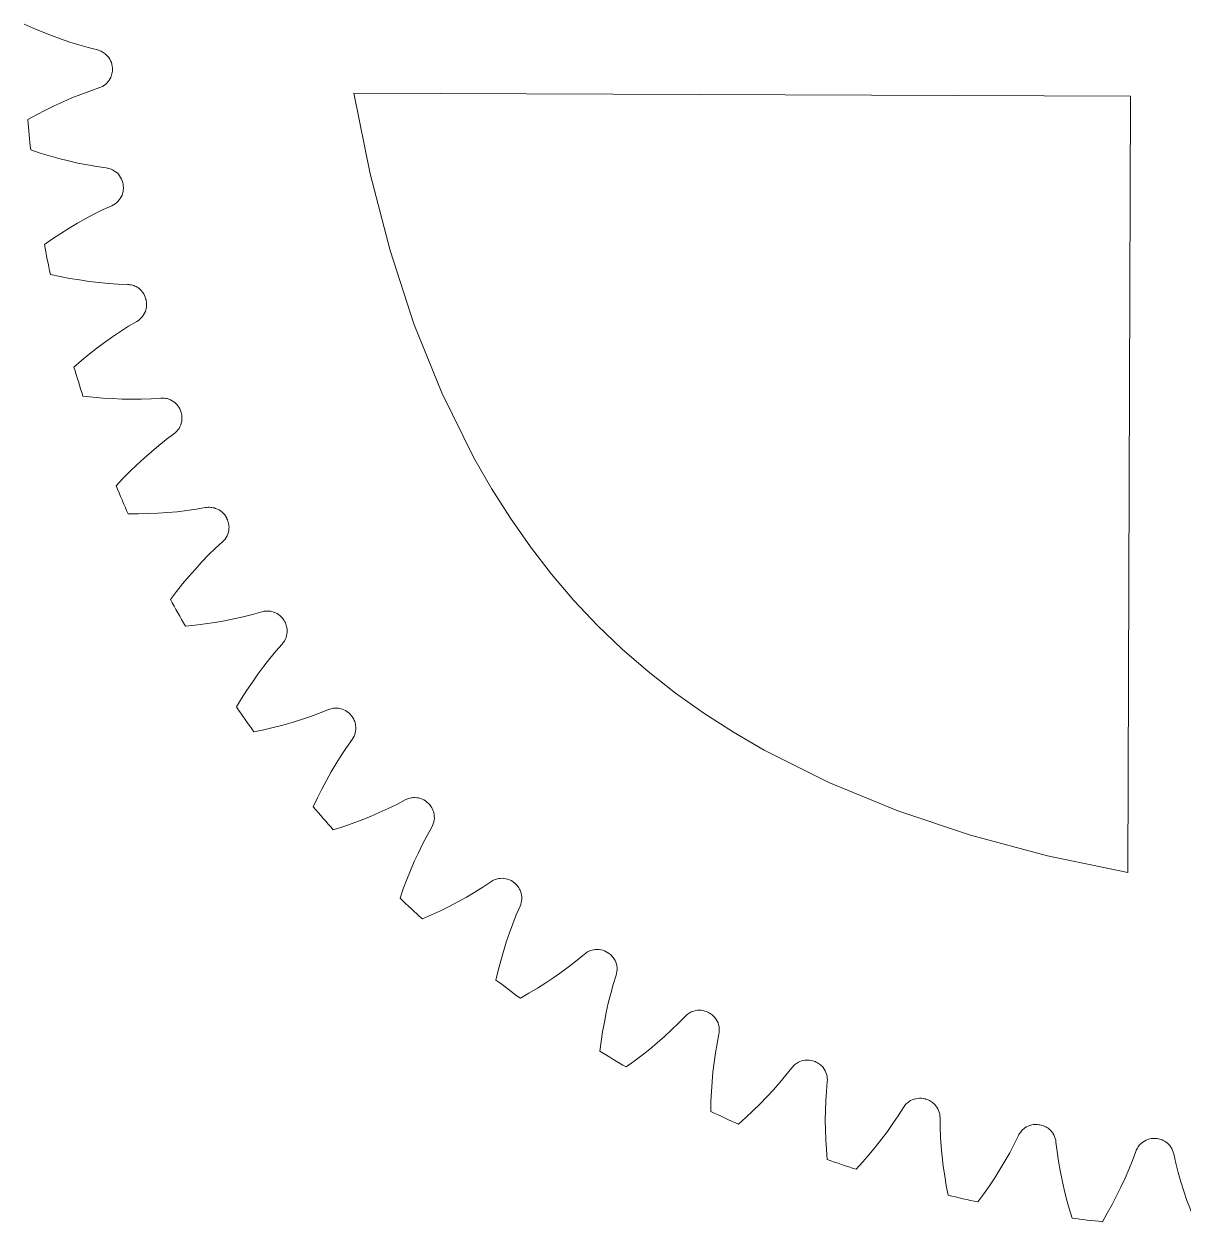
# Model space of a CAD drawing. Extents: x -180 to 228, y -304 to -8.
# Drawn here: x -166.68 to -118.98, y -165.7 to -116.17 of the extents above; entities that cross this region are included whole.
import ezdxf

# ---------------------------------------------------------------- set-up
doc = ezdxf.new("R2010")
doc.units = 0
doc.header["$MEASUREMENT"] = 0
doc.layers.add('Layer 1', color=7, linetype='Continuous')

# ---------------------------------------------------------------- blocks, each defined once
blk = doc.blocks.new('block 749')
at = {"layer": 'Layer 1', "color": 7, "lineweight": 9, "true_color": 0xffffff}
blk.add_open_spline([(-128.679, -164.354), (-128.272, -164.451), (-127.864, -164.544), (-127.455, -164.631)], degree=3, dxfattribs=at)
blk = doc.blocks.new('block 750')
at = {"layer": 'Layer 1', "color": 7, "lineweight": 9, "true_color": 0xffffff}
blk.add_open_spline([(-123.581, -165.295), (-123.166, -165.35), (-122.75, -165.399), (-122.334, -165.442)], degree=3, dxfattribs=at)
blk = doc.blocks.new('block 929')
at = {"layer": 'Layer 1', "color": 7, "lineweight": 9, "true_color": 0xffffff}
blk.add_lwpolyline([(-163.668, -117.238), (-164.049, -117.142), (-164.428, -117.034), (-164.807, -116.915), (-165.185, -116.786), (-165.562, -116.646), (-165.937, -116.498), (-166.311, -116.34), (-166.684, -116.174)], dxfattribs=at)
blk = doc.blocks.new('block 930')
at = {"layer": 'Layer 1', "color": 7, "lineweight": 9, "true_color": 0xffffff}
blk.add_open_spline([(-163.052, -117.984), (-163.056, -117.88), (-163.08, -117.778), (-163.124, -117.684), (-163.167, -117.589), (-163.228, -117.504), (-163.304, -117.433), (-163.355, -117.385), (-163.412, -117.344), (-163.473, -117.311), (-163.535, -117.278), (-163.6, -117.254), (-163.668, -117.238)], degree=3, knots=[0, 0, 0, 0, 1, 1, 1, 2, 2, 2, 3, 3, 3, 4, 4, 4, 4], dxfattribs=at)
blk = doc.blocks.new('block 931')
at = {"layer": 'Layer 1', "color": 7, "lineweight": 9, "true_color": 0xffffff}
blk.add_open_spline([(-163.052, -117.984), (-163.052, -117.993), (-163.051, -118.002), (-163.051, -118.01)], degree=3, dxfattribs=at)
blk = doc.blocks.new('block 932')
at = {"layer": 'Layer 1', "color": 7, "lineweight": 9, "true_color": 0xffffff}
blk.add_open_spline([(-163.606, -118.803), (-163.507, -118.772), (-163.415, -118.721), (-163.335, -118.654), (-163.256, -118.587), (-163.19, -118.505), (-163.142, -118.413), (-163.109, -118.351), (-163.085, -118.286), (-163.07, -118.218), (-163.055, -118.15), (-163.048, -118.08), (-163.051, -118.01)], degree=3, knots=[0, 0, 0, 0, 1, 1, 1, 2, 2, 2, 3, 3, 3, 4, 4, 4, 4], dxfattribs=at)
blk = doc.blocks.new('block 933')
at = {"layer": 'Layer 1', "color": 7, "lineweight": 9, "true_color": 0xffffff}
blk.add_lwpolyline([(-163.606, -118.803), (-163.978, -118.929), (-164.348, -119.066), (-164.716, -119.215), (-165.082, -119.374), (-165.447, -119.543), (-165.809, -119.72), (-166.17, -119.907), (-166.528, -120.102)], dxfattribs=at)
blk = doc.blocks.new('block 934')
at = {"layer": 'Layer 1', "color": 7, "lineweight": 9, "true_color": 0xffffff}
blk.add_open_spline([(-166.528, -120.102), (-166.495, -120.519), (-166.457, -120.936), (-166.413, -121.352)], degree=3, dxfattribs=at)
blk = doc.blocks.new('block 935')
at = {"layer": 'Layer 1', "color": 7, "lineweight": 9, "true_color": 0xffffff}
blk.add_lwpolyline([(-163.302, -122.094), (-163.691, -122.039), (-164.08, -121.971), (-164.469, -121.892), (-164.858, -121.803), (-165.248, -121.704), (-165.637, -121.596), (-166.025, -121.478), (-166.413, -121.352)], dxfattribs=at)
blk = doc.blocks.new('block 936')
at = {"layer": 'Layer 1', "color": 7, "lineweight": 9, "true_color": 0xffffff}
blk.add_open_spline([(-162.612, -122.772), (-162.627, -122.669), (-162.662, -122.57), (-162.715, -122.481), (-162.768, -122.391), (-162.838, -122.313), (-162.921, -122.25), (-162.976, -122.208), (-163.037, -122.173), (-163.101, -122.147), (-163.166, -122.121), (-163.233, -122.103), (-163.302, -122.094)], degree=3, knots=[0, 0, 0, 0, 1, 1, 1, 2, 2, 2, 3, 3, 3, 4, 4, 4, 4], dxfattribs=at)
blk = doc.blocks.new('block 937')
at = {"layer": 'Layer 1', "color": 7, "lineweight": 9, "true_color": 0xffffff}
blk.add_open_spline([(-162.612, -122.772), (-162.611, -122.781), (-162.61, -122.79), (-162.608, -122.798)], degree=3, dxfattribs=at)
blk = doc.blocks.new('block 938')
at = {"layer": 'Layer 1', "color": 7, "lineweight": 9, "true_color": 0xffffff}
blk.add_open_spline([(-163.077, -123.645), (-162.982, -123.603), (-162.896, -123.543), (-162.824, -123.468), (-162.751, -123.393), (-162.695, -123.305), (-162.656, -123.208), (-162.631, -123.143), (-162.613, -123.076), (-162.605, -123.006), (-162.597, -122.937), (-162.598, -122.867), (-162.608, -122.798)], degree=3, knots=[0, 0, 0, 0, 1, 1, 1, 2, 2, 2, 3, 3, 3, 4, 4, 4, 4], dxfattribs=at)
blk = doc.blocks.new('block 939')
at = {"layer": 'Layer 1', "color": 7, "lineweight": 9, "true_color": 0xffffff}
blk.add_lwpolyline([(-163.077, -123.645), (-163.434, -123.809), (-163.788, -123.984), (-164.138, -124.17), (-164.486, -124.367), (-164.831, -124.572), (-165.173, -124.787), (-165.512, -125.01), (-165.848, -125.242)], dxfattribs=at)
blk = doc.blocks.new('block 940')
at = {"layer": 'Layer 1', "color": 7, "lineweight": 9, "true_color": 0xffffff}
blk.add_open_spline([(-165.848, -125.242), (-165.772, -125.653), (-165.69, -126.064), (-165.603, -126.473)], degree=3, dxfattribs=at)
blk = doc.blocks.new('block 941')
at = {"layer": 'Layer 1', "color": 7, "lineweight": 9, "true_color": 0xffffff}
blk.add_lwpolyline([(-162.431, -126.886), (-162.824, -126.872), (-163.218, -126.845), (-163.613, -126.807), (-164.009, -126.759), (-164.407, -126.701), (-164.805, -126.634), (-165.204, -126.558), (-165.603, -126.473)], dxfattribs=at)
blk = doc.blocks.new('block 942')
at = {"layer": 'Layer 1', "color": 7, "lineweight": 9, "true_color": 0xffffff}
blk.add_open_spline([(-161.674, -127.488), (-161.7, -127.388), (-161.745, -127.293), (-161.807, -127.209), (-161.869, -127.126), (-161.946, -127.055), (-162.035, -127.001), (-162.095, -126.965), (-162.159, -126.937), (-162.226, -126.918), (-162.293, -126.898), (-162.362, -126.888), (-162.431, -126.886)], degree=3, knots=[0, 0, 0, 0, 1, 1, 1, 2, 2, 2, 3, 3, 3, 4, 4, 4, 4], dxfattribs=at)
blk = doc.blocks.new('block 943')
at = {"layer": 'Layer 1', "color": 7, "lineweight": 9, "true_color": 0xffffff}
blk.add_open_spline([(-161.674, -127.488), (-161.672, -127.497), (-161.67, -127.505), (-161.667, -127.514)], degree=3, dxfattribs=at)
blk = doc.blocks.new('block 944')
at = {"layer": 'Layer 1', "color": 7, "lineweight": 9, "true_color": 0xffffff}
blk.add_open_spline([(-162.045, -128.405), (-161.955, -128.353), (-161.876, -128.284), (-161.812, -128.202), (-161.748, -128.12), (-161.7, -128.026), (-161.672, -127.926), (-161.654, -127.859), (-161.644, -127.79), (-161.643, -127.72), (-161.642, -127.651), (-161.65, -127.581), (-161.667, -127.514)], degree=3, knots=[0, 0, 0, 0, 1, 1, 1, 2, 2, 2, 3, 3, 3, 4, 4, 4, 4], dxfattribs=at)
blk = doc.blocks.new('block 945')
at = {"layer": 'Layer 1', "color": 7, "lineweight": 9, "true_color": 0xffffff}
blk.add_lwpolyline([(-162.045, -128.405), (-162.383, -128.605), (-162.716, -128.816), (-163.046, -129.038), (-163.371, -129.27), (-163.692, -129.511), (-164.01, -129.76), (-164.324, -130.017), (-164.634, -130.283)], dxfattribs=at)
blk = doc.blocks.new('block 946')
at = {"layer": 'Layer 1', "color": 7, "lineweight": 9, "true_color": 0xffffff}
blk.add_open_spline([(-164.634, -130.283), (-164.515, -130.684), (-164.391, -131.083), (-164.262, -131.481)], degree=3, dxfattribs=at)
blk = doc.blocks.new('block 947')
at = {"layer": 'Layer 1', "color": 7, "lineweight": 9, "true_color": 0xffffff}
blk.add_lwpolyline([(-161.064, -131.561), (-161.456, -131.587), (-161.851, -131.602), (-162.248, -131.606), (-162.647, -131.6), (-163.048, -131.583), (-163.451, -131.558), (-163.856, -131.524), (-164.262, -131.481)], dxfattribs=at)
blk = doc.blocks.new('block 948')
at = {"layer": 'Layer 1', "color": 7, "lineweight": 9, "true_color": 0xffffff}
blk.add_open_spline([(-160.248, -132.08), (-160.284, -131.983), (-160.339, -131.893), (-160.409, -131.817), (-160.48, -131.74), (-160.564, -131.678), (-160.658, -131.634), (-160.721, -131.604), (-160.788, -131.583), (-160.857, -131.571), (-160.925, -131.558), (-160.995, -131.555), (-161.064, -131.561)], degree=3, knots=[0, 0, 0, 0, 1, 1, 1, 2, 2, 2, 3, 3, 3, 4, 4, 4, 4], dxfattribs=at)
blk = doc.blocks.new('block 949')
at = {"layer": 'Layer 1', "color": 7, "lineweight": 9, "true_color": 0xffffff}
blk.add_open_spline([(-160.248, -132.08), (-160.245, -132.089), (-160.242, -132.097), (-160.239, -132.105)], degree=3, dxfattribs=at)
blk = doc.blocks.new('block 950')
at = {"layer": 'Layer 1', "color": 7, "lineweight": 9, "true_color": 0xffffff}
blk.add_open_spline([(-160.522, -133.03), (-160.437, -132.97), (-160.366, -132.893), (-160.31, -132.805), (-160.255, -132.716), (-160.218, -132.618), (-160.201, -132.516), (-160.189, -132.447), (-160.186, -132.377), (-160.193, -132.308), (-160.199, -132.239), (-160.215, -132.17), (-160.239, -132.105)], degree=3, knots=[0, 0, 0, 0, 1, 1, 1, 2, 2, 2, 3, 3, 3, 4, 4, 4, 4], dxfattribs=at)
blk = doc.blocks.new('block 951')
at = {"layer": 'Layer 1', "color": 7, "lineweight": 9, "true_color": 0xffffff}
blk.add_lwpolyline([(-160.522, -133.03), (-160.837, -133.265), (-161.146, -133.51), (-161.45, -133.765), (-161.75, -134.03), (-162.044, -134.303), (-162.334, -134.584), (-162.619, -134.872), (-162.9, -135.169)], dxfattribs=at)
blk = doc.blocks.new('block 952')
at = {"layer": 'Layer 1', "color": 7, "lineweight": 9, "true_color": 0xffffff}
blk.add_open_spline([(-162.9, -135.169), (-162.74, -135.555), (-162.574, -135.94), (-162.404, -136.322)], degree=3, dxfattribs=at)
blk = doc.blocks.new('block 953')
at = {"layer": 'Layer 1', "color": 7, "lineweight": 9, "true_color": 0xffffff}
blk.add_lwpolyline([(-159.216, -136.067), (-159.603, -136.134), (-159.994, -136.19), (-160.388, -136.235), (-160.786, -136.271), (-161.187, -136.297), (-161.59, -136.314), (-161.996, -136.322), (-162.404, -136.322)], dxfattribs=at)
blk = doc.blocks.new('block 954')
at = {"layer": 'Layer 1', "color": 7, "lineweight": 9, "true_color": 0xffffff}
blk.add_open_spline([(-158.35, -136.498), (-158.396, -136.405), (-158.46, -136.322), (-158.538, -136.253), (-158.616, -136.184), (-158.706, -136.131), (-158.805, -136.097), (-158.871, -136.074), (-158.939, -136.06), (-159.008, -136.055), (-159.078, -136.05), (-159.148, -136.054), (-159.216, -136.067)], degree=3, knots=[0, 0, 0, 0, 1, 1, 1, 2, 2, 2, 3, 3, 3, 4, 4, 4, 4], dxfattribs=at)
blk = doc.blocks.new('block 955')
at = {"layer": 'Layer 1', "color": 7, "lineweight": 9, "true_color": 0xffffff}
blk.add_open_spline([(-158.35, -136.498), (-158.346, -136.506), (-158.342, -136.514), (-158.338, -136.522)], degree=3, dxfattribs=at)
blk = doc.blocks.new('block 956')
at = {"layer": 'Layer 1', "color": 7, "lineweight": 9, "true_color": 0xffffff}
blk.add_open_spline([(-158.523, -137.472), (-158.445, -137.402), (-158.382, -137.319), (-158.336, -137.225), (-158.291, -137.132), (-158.264, -137.03), (-158.257, -136.926), (-158.253, -136.857), (-158.258, -136.787), (-158.271, -136.719), (-158.285, -136.65), (-158.308, -136.584), (-158.338, -136.522)], degree=3, knots=[0, 0, 0, 0, 1, 1, 1, 2, 2, 2, 3, 3, 3, 4, 4, 4, 4], dxfattribs=at)
blk = doc.blocks.new('block 957')
at = {"layer": 'Layer 1', "color": 7, "lineweight": 9, "true_color": 0xffffff}
blk.add_lwpolyline([(-158.523, -137.472), (-158.811, -137.738), (-159.094, -138.014), (-159.369, -138.3), (-159.64, -138.594), (-159.904, -138.896), (-160.163, -139.206), (-160.416, -139.523), (-160.665, -139.847)], dxfattribs=at)
blk = doc.blocks.new('block 958')
at = {"layer": 'Layer 1', "color": 7, "lineweight": 9, "true_color": 0xffffff}
blk.add_open_spline([(-160.665, -139.847), (-160.465, -140.214), (-160.26, -140.58), (-160.051, -140.942)], degree=3, dxfattribs=at)
blk = doc.blocks.new('block 959')
at = {"layer": 'Layer 1', "color": 7, "lineweight": 9, "true_color": 0xffffff}
blk.add_lwpolyline([(-156.907, -140.355), (-157.285, -140.462), (-157.667, -140.559), (-158.055, -140.645), (-158.447, -140.722), (-158.843, -140.79), (-159.242, -140.849), (-159.645, -140.899), (-160.051, -140.942)], dxfattribs=at)
blk = doc.blocks.new('block 960')
at = {"layer": 'Layer 1', "color": 7, "lineweight": 9, "true_color": 0xffffff}
blk.add_open_spline([(-156, -140.694), (-156.056, -140.606), (-156.128, -140.529), (-156.213, -140.469), (-156.298, -140.409), (-156.393, -140.365), (-156.495, -140.342), (-156.563, -140.326), (-156.632, -140.319), (-156.702, -140.321), (-156.771, -140.324), (-156.84, -140.335), (-156.907, -140.355)], degree=3, knots=[0, 0, 0, 0, 1, 1, 1, 2, 2, 2, 3, 3, 3, 4, 4, 4, 4], dxfattribs=at)
blk = doc.blocks.new('block 961')
at = {"layer": 'Layer 1', "color": 7, "lineweight": 9, "true_color": 0xffffff}
blk.add_open_spline([(-156, -140.694), (-155.996, -140.701), (-155.991, -140.708), (-155.986, -140.716)], degree=3, dxfattribs=at)
blk = doc.blocks.new('block 962')
at = {"layer": 'Layer 1', "color": 7, "lineweight": 9, "true_color": 0xffffff}
blk.add_open_spline([(-156.071, -141.68), (-156.001, -141.603), (-155.946, -141.513), (-155.911, -141.415), (-155.875, -141.317), (-155.859, -141.213), (-155.864, -141.11), (-155.867, -141.04), (-155.878, -140.971), (-155.899, -140.905), (-155.92, -140.838), (-155.949, -140.775), (-155.986, -140.716)], degree=3, knots=[0, 0, 0, 0, 1, 1, 1, 2, 2, 2, 3, 3, 3, 4, 4, 4, 4], dxfattribs=at)
blk = doc.blocks.new('block 963')
at = {"layer": 'Layer 1', "color": 7, "lineweight": 9, "true_color": 0xffffff}
blk.add_lwpolyline([(-156.071, -141.68), (-156.33, -141.975), (-156.582, -142.279), (-156.826, -142.592), (-157.064, -142.912), (-157.295, -143.24), (-157.52, -143.576), (-157.739, -143.918), (-157.952, -144.266)], dxfattribs=at)
blk = doc.blocks.new('block 964')
at = {"layer": 'Layer 1', "color": 7, "lineweight": 9, "true_color": 0xffffff}
blk.add_open_spline([(-157.952, -144.266), (-157.715, -144.61), (-157.473, -144.952), (-157.228, -145.291)], degree=3, dxfattribs=at)
blk = doc.blocks.new('block 965')
at = {"layer": 'Layer 1', "color": 7, "lineweight": 9, "true_color": 0xffffff}
blk.add_lwpolyline([(-154.162, -144.378), (-154.527, -144.525), (-154.897, -144.66), (-155.274, -144.787), (-155.655, -144.904), (-156.042, -145.013), (-156.433, -145.113), (-156.828, -145.206), (-157.228, -145.291)], dxfattribs=at)
blk = doc.blocks.new('block 966')
at = {"layer": 'Layer 1', "color": 7, "lineweight": 9, "true_color": 0xffffff}
blk.add_open_spline([(-153.225, -144.62), (-153.29, -144.539), (-153.369, -144.47), (-153.46, -144.419), (-153.551, -144.368), (-153.65, -144.335), (-153.754, -144.322), (-153.823, -144.313), (-153.893, -144.314), (-153.962, -144.323), (-154.031, -144.333), (-154.098, -144.351), (-154.162, -144.378)], degree=3, knots=[0, 0, 0, 0, 1, 1, 1, 2, 2, 2, 3, 3, 3, 4, 4, 4, 4], dxfattribs=at)
blk = doc.blocks.new('block 967')
at = {"layer": 'Layer 1', "color": 7, "lineweight": 9, "true_color": 0xffffff}
blk.add_open_spline([(-153.225, -144.62), (-153.22, -144.627), (-153.215, -144.634), (-153.209, -144.641)], degree=3, dxfattribs=at)
blk = doc.blocks.new('block 968')
at = {"layer": 'Layer 1', "color": 7, "lineweight": 9, "true_color": 0xffffff}
blk.add_open_spline([(-153.192, -145.608), (-153.13, -145.524), (-153.086, -145.429), (-153.061, -145.328), (-153.036, -145.227), (-153.031, -145.123), (-153.046, -145.02), (-153.056, -144.951), (-153.075, -144.883), (-153.103, -144.82), (-153.13, -144.756), (-153.166, -144.696), (-153.209, -144.641)], degree=3, knots=[0, 0, 0, 0, 1, 1, 1, 2, 2, 2, 3, 3, 3, 4, 4, 4, 4], dxfattribs=at)
blk = doc.blocks.new('block 969')
at = {"layer": 'Layer 1', "color": 7, "lineweight": 9, "true_color": 0xffffff}
blk.add_lwpolyline([(-153.192, -145.608), (-153.419, -145.929), (-153.638, -146.257), (-153.848, -146.594), (-154.051, -146.938), (-154.247, -147.289), (-154.436, -147.645), (-154.618, -148.008), (-154.793, -148.377)], dxfattribs=at)
blk = doc.blocks.new('block 970')
at = {"layer": 'Layer 1', "color": 7, "lineweight": 9, "true_color": 0xffffff}
blk.add_open_spline([(-154.793, -148.377), (-154.521, -148.695), (-154.245, -149.009), (-153.965, -149.32)], degree=3, dxfattribs=at)
blk = doc.blocks.new('block 971')
at = {"layer": 'Layer 1', "color": 7, "lineweight": 9, "true_color": 0xffffff}
blk.add_lwpolyline([(-151.012, -148.093), (-151.359, -148.276), (-151.714, -148.45), (-152.075, -148.615), (-152.442, -148.772), (-152.815, -148.92), (-153.193, -149.061), (-153.577, -149.194), (-153.965, -149.32)], dxfattribs=at)
blk = doc.blocks.new('block 972')
at = {"layer": 'Layer 1', "color": 7, "lineweight": 9, "true_color": 0xffffff}
blk.add_open_spline([(-150.055, -148.235), (-150.128, -148.161), (-150.214, -148.101), (-150.309, -148.06), (-150.405, -148.018), (-150.508, -147.996), (-150.612, -147.994), (-150.681, -147.993), (-150.751, -148), (-150.818, -148.017), (-150.886, -148.034), (-150.951, -148.059), (-151.012, -148.093)], degree=3, knots=[0, 0, 0, 0, 1, 1, 1, 2, 2, 2, 3, 3, 3, 4, 4, 4, 4], dxfattribs=at)
blk = doc.blocks.new('block 973')
at = {"layer": 'Layer 1', "color": 7, "lineweight": 9, "true_color": 0xffffff}
blk.add_open_spline([(-150.055, -148.235), (-150.049, -148.242), (-150.043, -148.248), (-150.037, -148.254)], degree=3, dxfattribs=at)
blk = doc.blocks.new('block 974')
at = {"layer": 'Layer 1', "color": 7, "lineweight": 9, "true_color": 0xffffff}
blk.add_open_spline([(-149.919, -149.215), (-149.866, -149.125), (-149.832, -149.025), (-149.817, -148.922), (-149.803, -148.819), (-149.809, -148.715), (-149.835, -148.614), (-149.852, -148.546), (-149.878, -148.481), (-149.912, -148.421), (-149.946, -148.36), (-149.988, -148.304), (-150.037, -148.254)], degree=3, knots=[0, 0, 0, 0, 1, 1, 1, 2, 2, 2, 3, 3, 3, 4, 4, 4, 4], dxfattribs=at)
blk = doc.blocks.new('block 975')
at = {"layer": 'Layer 1', "color": 7, "lineweight": 9, "true_color": 0xffffff}
blk.add_lwpolyline([(-149.919, -149.215), (-150.111, -149.557), (-150.294, -149.907), (-150.468, -150.264), (-150.634, -150.627), (-150.792, -150.996), (-150.942, -151.371), (-151.086, -151.75), (-151.221, -152.135)], dxfattribs=at)
blk = doc.blocks.new('block 976')
at = {"layer": 'Layer 1', "color": 7, "lineweight": 9, "true_color": 0xffffff}
blk.add_open_spline([(-151.221, -152.135), (-150.918, -152.423), (-150.61, -152.707), (-150.299, -152.987)], degree=3, dxfattribs=at)
blk = doc.blocks.new('block 977')
at = {"layer": 'Layer 1', "color": 7, "lineweight": 9, "true_color": 0xffffff}
blk.add_lwpolyline([(-147.491, -151.457), (-147.817, -151.676), (-148.151, -151.886), (-148.493, -152.088), (-148.842, -152.282), (-149.197, -152.469), (-149.559, -152.649), (-149.926, -152.821), (-150.299, -152.987)], dxfattribs=at)
blk = doc.blocks.new('block 978')
at = {"layer": 'Layer 1', "color": 7, "lineweight": 9, "true_color": 0xffffff}
blk.add_open_spline([(-146.524, -151.499), (-146.604, -151.433), (-146.696, -151.382), (-146.795, -151.351), (-146.895, -151.32), (-146.999, -151.309), (-147.103, -151.317), (-147.172, -151.323), (-147.24, -151.338), (-147.306, -151.362), (-147.371, -151.386), (-147.434, -151.418), (-147.491, -151.457)], degree=3, knots=[0, 0, 0, 0, 1, 1, 1, 2, 2, 2, 3, 3, 3, 4, 4, 4, 4], dxfattribs=at)
blk = doc.blocks.new('block 979')
at = {"layer": 'Layer 1', "color": 7, "lineweight": 9, "true_color": 0xffffff}
blk.add_open_spline([(-146.524, -151.499), (-146.517, -151.505), (-146.511, -151.51), (-146.504, -151.516)], degree=3, dxfattribs=at)
blk = doc.blocks.new('block 980')
at = {"layer": 'Layer 1', "color": 7, "lineweight": 9, "true_color": 0xffffff}
blk.add_open_spline([(-146.286, -152.459), (-146.243, -152.364), (-146.219, -152.262), (-146.216, -152.158), (-146.212, -152.054), (-146.229, -151.95), (-146.265, -151.853), (-146.29, -151.787), (-146.322, -151.725), (-146.363, -151.669), (-146.403, -151.612), (-146.45, -151.561), (-146.504, -151.516)], degree=3, knots=[0, 0, 0, 0, 1, 1, 1, 2, 2, 2, 3, 3, 3, 4, 4, 4, 4], dxfattribs=at)
blk = doc.blocks.new('block 981')
at = {"layer": 'Layer 1', "color": 7, "lineweight": 9, "true_color": 0xffffff}
blk.add_lwpolyline([(-146.286, -152.459), (-146.441, -152.819), (-146.587, -153.186), (-146.723, -153.559), (-146.85, -153.938), (-146.968, -154.322), (-147.079, -154.71), (-147.182, -155.103), (-147.277, -155.5)], dxfattribs=at)
blk = doc.blocks.new('block 982')
at = {"layer": 'Layer 1', "color": 7, "lineweight": 9, "true_color": 0xffffff}
blk.add_open_spline([(-147.277, -155.5), (-146.944, -155.754), (-146.609, -156.005), (-146.27, -156.251)], degree=3, dxfattribs=at)
blk = doc.blocks.new('block 983')
at = {"layer": 'Layer 1', "color": 7, "lineweight": 9, "true_color": 0xffffff}
blk.add_lwpolyline([(-143.637, -154.436), (-143.938, -154.687), (-144.249, -154.931), (-144.568, -155.168), (-144.895, -155.397), (-145.229, -155.62), (-145.57, -155.836), (-145.917, -156.047), (-146.27, -156.251)], dxfattribs=at)
blk = doc.blocks.new('block 984')
at = {"layer": 'Layer 1', "color": 7, "lineweight": 9, "true_color": 0xffffff}
blk.add_open_spline([(-142.671, -154.376), (-142.758, -154.318), (-142.855, -154.278), (-142.957, -154.257), (-143.059, -154.237), (-143.164, -154.236), (-143.266, -154.256), (-143.334, -154.269), (-143.401, -154.291), (-143.463, -154.321), (-143.526, -154.352), (-143.584, -154.39), (-143.637, -154.436)], degree=3, knots=[0, 0, 0, 0, 1, 1, 1, 2, 2, 2, 3, 3, 3, 4, 4, 4, 4], dxfattribs=at)
blk = doc.blocks.new('block 985')
at = {"layer": 'Layer 1', "color": 7, "lineweight": 9, "true_color": 0xffffff}
blk.add_open_spline([(-142.671, -154.376), (-142.664, -154.381), (-142.657, -154.386), (-142.649, -154.391)], degree=3, dxfattribs=at)
blk = doc.blocks.new('block 986')
at = {"layer": 'Layer 1', "color": 7, "lineweight": 9, "true_color": 0xffffff}
blk.add_open_spline([(-142.334, -155.306), (-142.302, -155.207), (-142.289, -155.103), (-142.296, -154.999), (-142.303, -154.895), (-142.331, -154.794), (-142.377, -154.701), (-142.408, -154.638), (-142.447, -154.58), (-142.493, -154.528), (-142.539, -154.475), (-142.592, -154.429), (-142.649, -154.391)], degree=3, knots=[0, 0, 0, 0, 1, 1, 1, 2, 2, 2, 3, 3, 3, 4, 4, 4, 4], dxfattribs=at)
blk = doc.blocks.new('block 987')
at = {"layer": 'Layer 1', "color": 7, "lineweight": 9, "true_color": 0xffffff}
blk.add_lwpolyline([(-142.334, -155.306), (-142.451, -155.68), (-142.557, -156.061), (-142.654, -156.446), (-142.74, -156.836), (-142.818, -157.23), (-142.888, -157.627), (-142.949, -158.029), (-143.001, -158.433)], dxfattribs=at)
blk = doc.blocks.new('block 988')
at = {"layer": 'Layer 1', "color": 7, "lineweight": 9, "true_color": 0xffffff}
blk.add_open_spline([(-143.001, -158.433), (-142.645, -158.652), (-142.285, -158.866), (-141.922, -159.075)], degree=3, dxfattribs=at)
blk = doc.blocks.new('block 989')
at = {"layer": 'Layer 1', "color": 7, "lineweight": 9, "true_color": 0xffffff}
blk.add_lwpolyline([(-139.493, -156.995), (-139.767, -157.276), (-140.05, -157.551), (-140.342, -157.82), (-140.643, -158.082), (-140.952, -158.339), (-141.269, -158.59), (-141.592, -158.835), (-141.922, -159.075)], dxfattribs=at)
blk = doc.blocks.new('block 990')
at = {"layer": 'Layer 1', "color": 7, "lineweight": 9, "true_color": 0xffffff}
blk.add_open_spline([(-138.539, -156.835), (-138.631, -156.786), (-138.732, -156.756), (-138.835, -156.746), (-138.939, -156.737), (-139.043, -156.747), (-139.143, -156.777), (-139.209, -156.797), (-139.273, -156.826), (-139.332, -156.863), (-139.392, -156.9), (-139.446, -156.944), (-139.493, -156.995)], degree=3, knots=[0, 0, 0, 0, 1, 1, 1, 2, 2, 2, 3, 3, 3, 4, 4, 4, 4], dxfattribs=at)
blk = doc.blocks.new('block 991')
at = {"layer": 'Layer 1', "color": 7, "lineweight": 9, "true_color": 0xffffff}
blk.add_open_spline([(-138.539, -156.835), (-138.531, -156.839), (-138.523, -156.843), (-138.516, -156.847)], degree=3, dxfattribs=at)
blk = doc.blocks.new('block 992')
at = {"layer": 'Layer 1', "color": 7, "lineweight": 9, "true_color": 0xffffff}
blk.add_open_spline([(-138.107, -157.724), (-138.085, -157.622), (-138.083, -157.517), (-138.101, -157.415), (-138.119, -157.312), (-138.157, -157.214), (-138.212, -157.126), (-138.25, -157.068), (-138.295, -157.014), (-138.346, -156.967), (-138.397, -156.92), (-138.454, -156.879), (-138.516, -156.847)], degree=3, knots=[0, 0, 0, 0, 1, 1, 1, 2, 2, 2, 3, 3, 3, 4, 4, 4, 4], dxfattribs=at)
blk = doc.blocks.new('block 993')
at = {"layer": 'Layer 1', "color": 7, "lineweight": 9, "true_color": 0xffffff}
blk.add_lwpolyline([(-138.107, -157.724), (-138.184, -158.109), (-138.25, -158.498), (-138.305, -158.891), (-138.351, -159.288), (-138.387, -159.688), (-138.414, -160.091), (-138.433, -160.496), (-138.443, -160.904)], dxfattribs=at)
blk = doc.blocks.new('block 994')
at = {"layer": 'Layer 1', "color": 7, "lineweight": 9, "true_color": 0xffffff}
blk.add_open_spline([(-138.443, -160.904), (-138.065, -161.084), (-137.685, -161.259), (-137.303, -161.429)], degree=3, dxfattribs=at)
blk = doc.blocks.new('block 995')
at = {"layer": 'Layer 1', "color": 7, "lineweight": 9, "true_color": 0xffffff}
blk.add_lwpolyline([(-135.105, -159.107), (-135.347, -159.415), (-135.6, -159.718), (-135.863, -160.016), (-136.135, -160.309), (-136.415, -160.596), (-136.704, -160.879), (-137, -161.156), (-137.303, -161.429)], dxfattribs=at)
blk = doc.blocks.new('block 996')
at = {"layer": 'Layer 1', "color": 7, "lineweight": 9, "true_color": 0xffffff}
blk.add_open_spline([(-134.172, -158.848), (-134.269, -158.809), (-134.372, -158.79), (-134.476, -158.791), (-134.58, -158.792), (-134.683, -158.813), (-134.779, -158.854), (-134.843, -158.881), (-134.903, -158.916), (-134.958, -158.959), (-135.013, -159.001), (-135.063, -159.051), (-135.105, -159.107)], degree=3, knots=[0, 0, 0, 0, 1, 1, 1, 2, 2, 2, 3, 3, 3, 4, 4, 4, 4], dxfattribs=at)
blk = doc.blocks.new('block 997')
at = {"layer": 'Layer 1', "color": 7, "lineweight": 9, "true_color": 0xffffff}
blk.add_open_spline([(-134.172, -158.848), (-134.164, -158.851), (-134.156, -158.854), (-134.148, -158.857)], degree=3, dxfattribs=at)
blk = doc.blocks.new('block 998')
at = {"layer": 'Layer 1', "color": 7, "lineweight": 9, "true_color": 0xffffff}
blk.add_open_spline([(-133.649, -159.687), (-133.638, -159.583), (-133.647, -159.479), (-133.676, -159.379), (-133.705, -159.279), (-133.753, -159.185), (-133.817, -159.104), (-133.86, -159.049), (-133.91, -159), (-133.966, -158.959), (-134.022, -158.917), (-134.083, -158.883), (-134.148, -158.857)], degree=3, knots=[0, 0, 0, 0, 1, 1, 1, 2, 2, 2, 3, 3, 3, 4, 4, 4, 4], dxfattribs=at)
blk = doc.blocks.new('block 999')
at = {"layer": 'Layer 1', "color": 7, "lineweight": 9, "true_color": 0xffffff}
blk.add_lwpolyline([(-133.649, -159.687), (-133.686, -160.078), (-133.711, -160.472), (-133.725, -160.868), (-133.729, -161.268), (-133.723, -161.669), (-133.708, -162.073), (-133.684, -162.478), (-133.652, -162.885)], dxfattribs=at)
blk = doc.blocks.new('block 1000')
at = {"layer": 'Layer 1', "color": 7, "lineweight": 9, "true_color": 0xffffff}
blk.add_open_spline([(-133.652, -162.885), (-133.257, -163.024), (-132.861, -163.159), (-132.463, -163.288)], degree=3, dxfattribs=at)
blk = doc.blocks.new('block 1001')
at = {"layer": 'Layer 1', "color": 7, "lineweight": 9, "true_color": 0xffffff}
blk.add_lwpolyline([(-130.519, -160.748), (-130.728, -161.081), (-130.948, -161.409), (-131.178, -161.732), (-131.418, -162.051), (-131.667, -162.366), (-131.924, -162.678), (-132.19, -162.985), (-132.463, -163.288)], dxfattribs=at)
blk = doc.blocks.new('block 1002')
at = {"layer": 'Layer 1', "color": 7, "lineweight": 9, "true_color": 0xffffff}
blk.add_open_spline([(-129.619, -160.393), (-129.719, -160.365), (-129.824, -160.357), (-129.927, -160.369), (-130.031, -160.38), (-130.131, -160.412), (-130.222, -160.463), (-130.283, -160.496), (-130.339, -160.538), (-130.389, -160.586), (-130.439, -160.634), (-130.483, -160.689), (-130.519, -160.748)], degree=3, knots=[0, 0, 0, 0, 1, 1, 1, 2, 2, 2, 3, 3, 3, 4, 4, 4, 4], dxfattribs=at)
blk = doc.blocks.new('block 1003')
at = {"layer": 'Layer 1', "color": 7, "lineweight": 9, "true_color": 0xffffff}
blk.add_open_spline([(-129.619, -160.393), (-129.611, -160.396), (-129.602, -160.398), (-129.594, -160.4)], degree=3, dxfattribs=at)
blk = doc.blocks.new('block 1004')
at = {"layer": 'Layer 1', "color": 7, "lineweight": 9, "true_color": 0xffffff}
blk.add_open_spline([(-129.011, -161.173), (-129.011, -161.069), (-129.031, -160.966), (-129.07, -160.869), (-129.109, -160.773), (-129.166, -160.685), (-129.239, -160.611), (-129.288, -160.561), (-129.343, -160.518), (-129.403, -160.482), (-129.463, -160.447), (-129.527, -160.419), (-129.594, -160.4)], degree=3, knots=[0, 0, 0, 0, 1, 1, 1, 2, 2, 2, 3, 3, 3, 4, 4, 4, 4], dxfattribs=at)
blk = doc.blocks.new('block 1005')
at = {"layer": 'Layer 1', "color": 7, "lineweight": 9, "true_color": 0xffffff}
blk.add_lwpolyline([(-129.011, -161.173), (-129.007, -161.566), (-128.99, -161.96), (-128.963, -162.356), (-128.925, -162.754), (-128.877, -163.152), (-128.82, -163.552), (-128.754, -163.953), (-128.679, -164.354)], dxfattribs=at)
blk = doc.blocks.new('block 1006')
at = {"layer": 'Layer 1', "color": 7, "lineweight": 9, "true_color": 0xffffff}
blk.add_lwpolyline([(-125.787, -161.902), (-125.96, -162.254), (-126.145, -162.603), (-126.34, -162.949), (-126.545, -163.291), (-126.76, -163.631), (-126.983, -163.967), (-127.215, -164.3), (-127.455, -164.631)], dxfattribs=at)
blk = doc.blocks.new('block 1007')
at = {"layer": 'Layer 1', "color": 7, "lineweight": 9, "true_color": 0xffffff}
blk.add_open_spline([(-124.929, -161.454), (-125.032, -161.437), (-125.137, -161.439), (-125.238, -161.462), (-125.34, -161.485), (-125.436, -161.527), (-125.521, -161.586), (-125.579, -161.626), (-125.63, -161.673), (-125.675, -161.727), (-125.72, -161.78), (-125.758, -161.839), (-125.787, -161.902)], degree=3, knots=[0, 0, 0, 0, 1, 1, 1, 2, 2, 2, 3, 3, 3, 4, 4, 4, 4], dxfattribs=at)
blk = doc.blocks.new('block 1008')
at = {"layer": 'Layer 1', "color": 7, "lineweight": 9, "true_color": 0xffffff}
blk.add_open_spline([(-124.929, -161.454), (-124.921, -161.456), (-124.912, -161.457), (-124.903, -161.459)], degree=3, dxfattribs=at)
blk = doc.blocks.new('block 1009')
at = {"layer": 'Layer 1', "color": 7, "lineweight": 9, "true_color": 0xffffff}
blk.add_open_spline([(-124.243, -162.166), (-124.254, -162.063), (-124.284, -161.962), (-124.333, -161.871), (-124.382, -161.779), (-124.449, -161.697), (-124.529, -161.631), (-124.582, -161.587), (-124.641, -161.549), (-124.705, -161.52), (-124.768, -161.491), (-124.835, -161.471), (-124.903, -161.459)], degree=3, knots=[0, 0, 0, 0, 1, 1, 1, 2, 2, 2, 3, 3, 3, 4, 4, 4, 4], dxfattribs=at)
blk = doc.blocks.new('block 1010')
at = {"layer": 'Layer 1', "color": 7, "lineweight": 9, "true_color": 0xffffff}
blk.add_lwpolyline([(-124.243, -162.166), (-124.198, -162.556), (-124.14, -162.947), (-124.071, -163.338), (-123.992, -163.729), (-123.903, -164.121), (-123.804, -164.512), (-123.697, -164.904), (-123.581, -165.295)], dxfattribs=at)
blk = doc.blocks.new('block 1011')
at = {"layer": 'Layer 1', "color": 7, "lineweight": 9, "true_color": 0xffffff}
blk.add_lwpolyline([(-120.961, -162.554), (-121.096, -162.923), (-121.243, -163.289), (-121.401, -163.653), (-121.569, -164.015), (-121.747, -164.375), (-121.934, -164.733), (-122.13, -165.089), (-122.334, -165.442)], dxfattribs=at)
blk = doc.blocks.new('block 1012')
at = {"layer": 'Layer 1', "color": 7, "lineweight": 9, "true_color": 0xffffff}
blk.add_open_spline([(-120.154, -162.02), (-120.258, -162.013), (-120.362, -162.026), (-120.461, -162.059), (-120.559, -162.093), (-120.651, -162.145), (-120.729, -162.213), (-120.782, -162.258), (-120.828, -162.31), (-120.868, -162.368), (-120.907, -162.426), (-120.938, -162.488), (-120.961, -162.554)], degree=3, knots=[0, 0, 0, 0, 1, 1, 1, 2, 2, 2, 3, 3, 3, 4, 4, 4, 4], dxfattribs=at)
blk = doc.blocks.new('block 1013')
at = {"layer": 'Layer 1', "color": 7, "lineweight": 9, "true_color": 0xffffff}
blk.add_open_spline([(-120.154, -162.02), (-120.146, -162.02), (-120.137, -162.021), (-120.128, -162.021)], degree=3, dxfattribs=at)
blk = doc.blocks.new('block 1014')
at = {"layer": 'Layer 1', "color": 7, "lineweight": 9, "true_color": 0xffffff}
blk.add_open_spline([(-119.398, -162.656), (-119.419, -162.554), (-119.46, -162.457), (-119.518, -162.371), (-119.576, -162.285), (-119.651, -162.211), (-119.737, -162.153), (-119.795, -162.115), (-119.858, -162.084), (-119.924, -162.062), (-119.99, -162.039), (-120.059, -162.026), (-120.128, -162.021)], degree=3, knots=[0, 0, 0, 0, 1, 1, 1, 2, 2, 2, 3, 3, 3, 4, 4, 4, 4], dxfattribs=at)
blk = doc.blocks.new('block 1015')
at = {"layer": 'Layer 1', "color": 7, "lineweight": 9, "true_color": 0xffffff}
blk.add_lwpolyline([(-119.398, -162.656), (-119.312, -163.039), (-119.213, -163.421), (-119.104, -163.803), (-118.984, -164.184), (-118.855, -164.564), (-118.716, -164.943), (-118.568, -165.321), (-118.412, -165.698)], dxfattribs=at)
blk = doc.blocks.new('block 1115')
at = {"layer": 'Layer 1', "color": 7, "lineweight": 9, "true_color": 0xffffff}
blk.add_lwpolyline([(-121.285, -151.078), (-124.597, -150.388), (-127.754, -149.545), (-130.752, -148.544), (-133.586, -147.379), (-136.246, -146.041), (-137.509, -145.305), (-138.724, -144.523), (-139.892, -143.693), (-141.011, -142.814), (-142.081, -141.887), (-143.101, -140.909), (-144.07, -139.882), (-144.99, -138.806), (-145.86, -137.68), (-146.682, -136.506), (-147.456, -135.284), (-148.183, -134.016), (-149.501, -131.345), (-150.647, -128.502), (-151.627, -125.494), (-152.449, -122.33), (-153.117, -119.011)], dxfattribs=at)
blk = doc.blocks.new('block 1116')
at = {"layer": 'Layer 1', "color": 7, "lineweight": 9, "true_color": 0xffffff}
blk.add_lwpolyline([(-153.117, -119.011), (-121.177, -119.14)], dxfattribs=at)
blk = doc.blocks.new('block 1117')
at = {"layer": 'Layer 1', "color": 7, "lineweight": 9, "true_color": 0xffffff}
blk.add_lwpolyline([(-121.177, -119.14), (-121.285, -151.078)], dxfattribs=at)
blk = doc.blocks.new('block 748')
at = {"layer": 'Layer 1'}
for name in ['block 929', 'block 930', 'block 932', 'block 931', 'block 933', 'block 1115', 'block 1116', 'block 1117', 'block 934', 'block 935', 'block 936', 'block 938', 'block 937', 'block 939', 'block 940', 'block 941', 'block 942', 'block 944', 'block 943', 'block 945', 'block 946', 'block 947', 'block 948', 'block 950', 'block 949', 'block 951', 'block 952', 'block 953', 'block 954', 'block 956', 'block 955', 'block 957', 'block 958', 'block 959', 'block 960', 'block 962', 'block 961', 'block 963', 'block 964', 'block 965', 'block 966', 'block 967', 'block 968', 'block 969', 'block 972', 'block 970', 'block 971', 'block 973', 'block 974', 'block 975', 'block 977', 'block 978', 'block 979', 'block 980', 'block 976', 'block 981', 'block 983', 'block 984', 'block 985', 'block 986', 'block 982', 'block 987', 'block 990', 'block 991', 'block 992', 'block 989', 'block 993', 'block 988', 'block 996', 'block 997', 'block 998', 'block 995', 'block 999', 'block 1002', 'block 1003', 'block 1004', 'block 994', 'block 1001', 'block 1005', 'block 1007', 'block 1006', 'block 1008', 'block 1009', 'block 1010', 'block 1012', 'block 1013', 'block 1014', 'block 1000', 'block 1011', 'block 1015', 'block 749', 'block 750']:
    blk.add_blockref(name, (0, 0), dxfattribs=at)

msp = doc.modelspace()

# ---------------------------------------------------------------- block references
at = {"layer": 'Layer 1'}
msp.add_blockref('block 748', (0, 0), dxfattribs=at)

doc.saveas('drawing.dxf')
